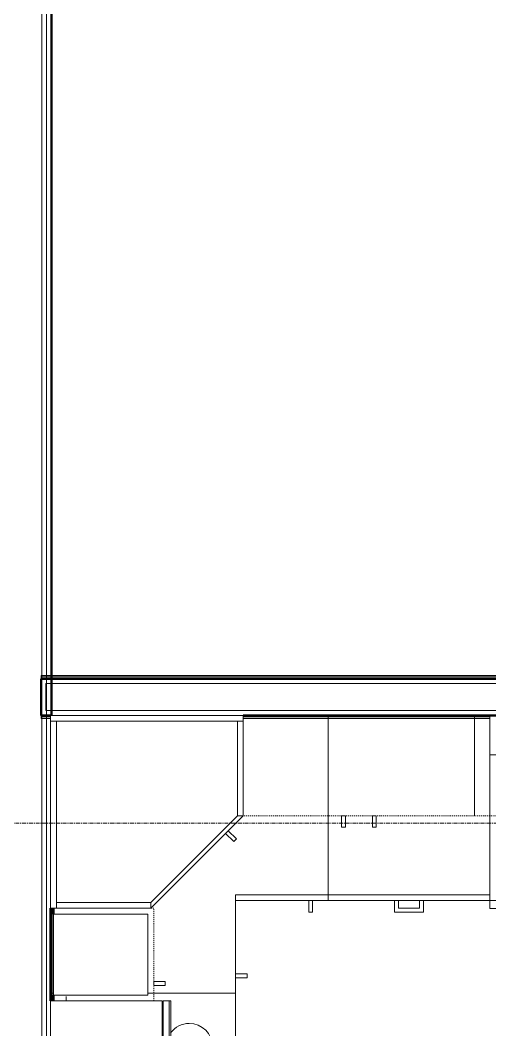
# Model space of a CAD drawing. Header units: inches. Extents: x -4235 to -464, y 9706 to 12425.
# Drawn here: x -2935.3 to -2874.4, y 10140.4 to 10271.3 of the extents above; entities that cross this region are included whole.
import ezdxf

# ---------------------------------------------------------------- set-up
doc = ezdxf.new("R2010")
doc.units = ezdxf.units.IN
doc.header["$MEASUREMENT"] = 0
doc.linetypes.add('Dash', pattern=[0.25, 0.125, -0.125])
doc.linetypes.add('Grid Line 1_2_', pattern=[0.875, 0.5, -0.125, 0.125, -0.125])
for name, color, linetype, lineweight in [('0-1', 7, 'Continuous', 5), ('0-2', 10, 'Continuous', 9), ('A-WALL-1', 250, 'Continuous', 50), ('A-WALL-2', 50, 'Continuous', 13), ('A-WALL-3', 10, 'Continuous', 9), ('A-WALL-4', 254, 'Continuous', 9), ('A-WALL-5', 7, 'Continuous', 9), ('A-WALL-6', 113, 'Continuous', 9), ('I-WALL-1', 250, 'Continuous', 50), ('I-WALL-2', 10, 'Continuous', 9), ('I-WALL-3', 254, 'Continuous', 9), ('P-SANR-FIXT-1', 7, 'Continuous', 9), ('P-SANR-FIXT-2', 254, 'Continuous', 9), ('Q-CASE', 31, 'Continuous', 9), ('Q-CASE-1', 254, 'Continuous', 9), ('Q-CASE-2', 7, 'Continuous', 9), ('Q-CASE-3', 10, 'Continuous', 9), ('Q-CASE-4', 7, 'Dash', 9), ('Q-SPCQ-1', 7, 'Continuous', 9), ('S-GRID-1', 1, 'Grid Line 1_2_', 9)]:
    doc.layers.add(name, color=color, linetype=linetype, lineweight=lineweight)

# ---------------------------------------------------------------- blocks, each defined once
blk = doc.blocks.new('Basic Wall _ INT - W4BØF - _5_8 GYP - 2X4 WOOD_BATT_ - 5_8 GYP_ - ___-2701719-BACKGROUND - 1ST FLOOR')
at = {"layer": 'A-WALL-3'}
for p, q in [((-2932.63, 10181.16), (-2932.63, 10181.14)), ((-2931.38, 10181.16), (-2932.63, 10181.16)), ((-2932.63, 10181.02), (-2932.63, 10180.96)), ((-2932.63, 10180.96), (-2932.63, 10180.81)), ((-2932.63, 10180.81), (-2932.63, 10180.75)), ((-2932.63, 10180.81), (-2931.38, 10180.81)), ((-2931.27, 10181.16), (-2931.38, 10181.16)), ((-2906.38, 10181.16), (-2931.27, 10181.16)), ((-2874.38, 10181.16), (-2906.38, 10181.16)), ((-2906.38, 10181.04), (-2874.38, 10181.04)), ((-2906.38, 10180.81), (-2874.38, 10180.81)), ((-2841.38, 10181.16), (-2874.38, 10181.16)), ((-2840.86, 10181.16), (-2841.38, 10181.16)), ((-2841.38, 10181.04), (-2840.86, 10181.04)), ((-2841.38, 10180.81), (-2840.86, 10180.81)), ((-2782.69, 10181.16), (-2816.86, 10181.16)), ((-2816.86, 10181.04), (-2782.69, 10181.04)), ((-2816.86, 10180.81), (-2783.1, 10180.81)), ((-2783.1, 10180.81), (-2783.01, 10180.81)), ((-2783.1, 10180.75), (-2783.01, 10180.75)), ((-2782.98, 10180.81), (-2782.91, 10180.81)), ((-2782.98, 10180.75), (-2782.91, 10180.75)), ((-2782.89, 10180.81), (-2782.85, 10180.81)), ((-2782.89, 10180.75), (-2782.85, 10180.75)), ((-2782.69, 10181.16), (-2782.69, 10181.12)), ((-2782.69, 10181.14), (-2782.69, 10181.16)), ((-2782.69, 10181.12), (-2782.69, 10181.1)), ((-2782.69, 10181.1), (-2782.69, 10181.04)), ((-2782.69, 10181.04), (-2782.69, 10180.79)), ((-2782.69, 10180.96), (-2782.69, 10181.02)), ((-2782.69, 10180.81), (-2782.69, 10180.96))]:
    blk.add_line(p, q, dxfattribs=at)
at = {"layer": 'A-WALL-4'}
for p, q in [((-2932.63, 10181.12), (-2932.63, 10181.16)), ((-2932.63, 10181.04), (-2932.63, 10181.12)), ((-2932.63, 10181.04), (-2931.38, 10181.04)), ((-2932.63, 10180.75), (-2932.63, 10181.04)), ((-2932.63, 10180.75), (-2931.38, 10180.75)), ((-2906.38, 10180.75), (-2874.38, 10180.75)), ((-2841.38, 10180.75), (-2840.86, 10180.75)), ((-2816.86, 10180.75), (-2783.1, 10180.75))]:
    blk.add_line(p, q, dxfattribs=at)
blk = doc.blocks.new('Basic Wall _ INT - W4BØF - _5_8 GYP - 2X4 WOOD_BATT_ - 5_8 GYP_ - ___-2701720-BACKGROUND - 1ST FLOOR')
at = {"layer": 'A-WALL-3'}
for p, q in [((-2932.63, 10186.33), (-2932.63, 10186.27)), ((-2932.63, 10186.27), (-2932.63, 10186.12)), ((-2932.63, 10186.27), (-2931.27, 10186.27)), ((-2932.63, 10186.12), (-2932.63, 10186.05)), ((-2932.63, 10185.94), (-2932.63, 10185.91)), ((-2931.27, 10185.91), (-2932.63, 10185.91)), ((-2811.85, 10186.27), (-2811.73, 10186.27)), ((-2811.73, 10186.27), (-2811.64, 10186.27)), ((-2811.64, 10186.27), (-2811.58, 10186.27)), ((-2806.69, 10185.91), (-2811.44, 10185.91)), ((-2811.41, 10186.27), (-2806.72, 10186.27)), ((-2806.54, 10186.27), (-2806.49, 10186.27)), ((-2806.48, 10186.27), (-2806.39, 10186.27)), ((-2806.39, 10186.27), (-2806.27, 10186.27)), ((-2783.1, 10186.27), (-2783.02, 10186.27)), ((-2782.98, 10186.27), (-2782.92, 10186.27)), ((-2782.69, 10186.27), (-2782.69, 10186.33)), ((-2782.69, 10186.33), (-2782.69, 10186.04)), ((-2782.69, 10186.12), (-2782.69, 10186.27)), ((-2782.69, 10186.05), (-2782.69, 10186.12)), ((-2782.69, 10186.04), (-2782.69, 10185.98)), ((-2782.69, 10185.91), (-2782.69, 10185.94))]:
    blk.add_line(p, q, dxfattribs=at)
at = {"layer": 'A-WALL-4'}
for p, q in [((-2932.63, 10186.04), (-2932.63, 10186.33)), ((-2932.63, 10186.33), (-2931.27, 10186.33)), ((-2931.27, 10186.04), (-2932.63, 10186.04)), ((-2932.63, 10185.96), (-2932.63, 10186.04)), ((-2932.63, 10185.91), (-2932.63, 10185.96)), ((-2931.27, 10186.27), (-2811.85, 10186.27)), ((-2811.44, 10185.91), (-2931.27, 10185.91)), ((-2811.84, 10186.33), (-2811.73, 10186.33)), ((-2811.73, 10186.33), (-2811.64, 10186.33)), ((-2811.64, 10186.33), (-2811.58, 10186.33)), ((-2806.7, 10186.04), (-2811.43, 10186.04)), ((-2811.4, 10186.33), (-2806.72, 10186.33)), ((-2782.69, 10185.91), (-2806.69, 10185.91)), ((-2806.54, 10186.33), (-2806.49, 10186.33)), ((-2806.48, 10186.33), (-2806.39, 10186.33)), ((-2806.39, 10186.33), (-2806.27, 10186.33)), ((-2806.27, 10186.27), (-2783.1, 10186.27)), ((-2783.1, 10186.33), (-2783.02, 10186.33)), ((-2782.98, 10186.33), (-2782.92, 10186.33)), ((-2782.69, 10185.98), (-2782.69, 10185.96)), ((-2782.69, 10185.96), (-2782.69, 10185.91))]:
    blk.add_line(p, q, dxfattribs=at)
at = {"layer": 'A-WALL-5'}
for p, q in [((-2931.27, 10186.33), (-2811.85, 10186.33)), ((-2811.44, 10186.04), (-2931.27, 10186.04)), ((-2782.69, 10186.04), (-2806.69, 10186.04)), ((-2806.27, 10186.33), (-2783.1, 10186.33))]:
    blk.add_line(p, q, dxfattribs=at)
blk = doc.blocks.new('Range - 24_ x 30_-V67-BACKGROUND - 1ST FLOOR')
at = {"layer": 'Q-SPCQ-1'}
blk.add_line((29.44, 22), (30, 22), dxfattribs=at)
for centre, radius, start, end in [((6.5, 6), 3.5, 81.0228, 98.9772), ((6.5, 6), 3.5, 136.43, 180), ((6.5, 6), 3.5, 360, 43.6162), ((23.5, 6), 3, 134.2601, 180), ((23.5, 6), 3, 360, 53.8773), ((6.5, 6), 3.5, 180, 0), ((23.5, 6), 3, 180, 360)]:
    blk.add_arc(centre, radius, start, end, dxfattribs=at)
blk = doc.blocks.new('300 Series Wall Hung Cabinet_302 - 33_ X 21_-2749814-BACKGROUND - 1ST FLOOR')
at = {"layer": 'Q-CASE-2'}
for p, q in [((-1.76, 16.87), (-2.25, 16.87)), ((-2.25, 16.87), (-2.25, 15.38)), ((-1.76, 15.38), (-1.76, 16.87)), ((2.24, 16.87), (1.75, 16.87)), ((1.75, 16.87), (1.75, 15.38)), ((2.24, 15.38), (2.24, 16.87)), ((-1.76, 15.38), (-2.25, 15.38)), ((2.24, 15.38), (1.75, 15.38))]:
    blk.add_line(p, q, dxfattribs=at)
at = {"layer": 'Q-CASE-4'}
for p, q in [((-16.5, 2.37), (-16.5, 15.38)), ((-16.5, 15.38), (16.5, 15.38)), ((16.5, 15.38), (16.5, 2.37)), ((16.5, 2.37), (-16.5, 2.37))]:
    blk.add_line(p, q, dxfattribs=at)
blk = doc.blocks.new('Base Cabinet 4 Drawer 254 - Base Cabinet 4 Drawer 254 21_-2556168-BACKGROUND - 1ST FLOOR')
at = {"layer": 'Q-CASE-1'}
for p, q in [((-9.76, -23.25), (-9.76, -0.38)), ((11.24, -0.38), (11.24, -23.25)), ((-9.76, -23.25), (-9.76, -24)), ((11.24, -23.25), (-9.76, -23.25)), ((11.24, -24), (11.24, -23.25)), ((-9.76, -24), (11.24, -24)), ((-1.14, -24), (-0.64, -24)), ((2.61, -24), (2.11, -24))]:
    blk.add_line(p, q, dxfattribs=at)
at = {"layer": 'Q-CASE-2'}
for p, q in [((-1.14, -24), (-1.14, -25.5)), ((-0.64, -25), (-0.64, -24)), ((2.11, -24), (2.11, -25)), ((2.61, -25.5), (2.61, -24)), ((-1.14, -25.5), (2.61, -25.5)), ((2.11, -25), (-0.64, -25))]:
    blk.add_line(p, q, dxfattribs=at)
at = {"layer": 'Q-CASE-3'}
for p, q in [((-9.76, -0.38), (-9.76, 0)), ((-9.76, 0), (11.24, 0)), ((11.24, 0), (11.24, -0.38)), ((-1.14, -24), (-0.64, -24)), ((-1.14, -24), (-0.64, -24)), ((-1.14, -24), (-0.64, -24)), ((2.61, -24), (2.11, -24)), ((2.61, -24), (2.11, -24)), ((2.61, -24), (2.11, -24))]:
    blk.add_line(p, q, dxfattribs=at)
blk = doc.blocks.new('308 - 308 x 27_-2727435-BACKGROUND - 1ST FLOOR')
at = {"layer": 'Q-CASE'}
for p, q in [((0, 27.38), (-12, 15.38)), ((-11.25, 15.38), (0, 26.63)), ((0, 26.63), (0, 27.38)), ((-12, 15.38), (-11.25, 15.38))]:
    blk.add_line(p, q, dxfattribs=at)
at = {"layer": 'Q-CASE-2'}
for p, q in [((0, 26.63), (-11.25, 15.38)), ((0, 27.38), (0, 26.63)), ((12.25, 27.38), (0, 27.38)), ((12.25, 26.63), (0, 26.63)), ((0, 26.63), (12.25, 26.63)), ((12.25, 26.63), (12.25, 27.38)), ((13, 27.38), (12.25, 27.38)), ((12.25, 27.38), (12.25, 3.12)), ((12.25, 3.12), (12.25, 26.63)), ((13, 3.12), (13, 27.38)), ((-10.76, 18.73), (-11.11, 18.39)), ((-11.11, 18.39), (-10.05, 17.33)), ((-9.7, 17.67), (-10.76, 18.73)), ((-12, 15.38), (-12, 3.12)), ((-11.25, 15.38), (-12, 15.38)), ((-11.25, 15.38), (-11.25, 3.12)), ((-11.25, 3.12), (-11.25, 15.38)), ((-12, 3.12), (-11.25, 3.12)), ((13, 3.12), (-12, 3.12)), ((-12, 3.12), (-12, 2.37)), ((-11.25, 3.12), (12.25, 3.12)), ((12.25, 3.12), (13, 3.12)), ((13, 2.37), (13, 3.12)), ((-12, 2.37), (13, 2.37))]:
    blk.add_line(p, q, dxfattribs=at)
blk = doc.blocks.new('300 Series Wall Hung Cabinet_301 - 12_ x 27_-2529027-BACKGROUND - 1ST FLOOR')
at = {"layer": 'Q-CASE-2'}
for p, q in [((5.25, -0.19), (-5.25, -0.19)), ((-5.25, -0.19), (-5.25, -12.44)), ((5.25, -12.44), (5.25, -0.19)), ((-5.25, -12.44), (5.25, -12.44)), ((-4, -13.19), (-3.51, -13.19)), ((-4, -13.19), (-4, -14.69)), ((-3.51, -14.69), (-3.51, -13.19)), ((-4, -14.69), (-3.51, -14.69))]:
    blk.add_line(p, q, dxfattribs=at)
at = {"layer": 'Q-CASE-4'}
for p, q in [((6, -0.19), (-6, -0.19)), ((-6, -0.19), (-6, -13.19)), ((6, -13.19), (6, -0.19)), ((-6, -13.19), (6, -13.19))]:
    blk.add_line(p, q, dxfattribs=at)
blk = doc.blocks.new('30quot_MicrowaveVent_11166 - 70cm miele oven-2322118-BACKGROUND - 1ST FLOOR')
at = {"layer": 'Q-CASE-2'}
for p, q in [((-14.2, -14.49), (-14.2, 0)), ((15.68, 0), (-14.2, 0)), ((15.68, 0), (15.68, -14.49)), ((15.68, -14.49), (-14.2, -14.49)), ((-14.2, -14.61), (15.68, -14.61)), ((-14.2, -15.39), (-14.2, -14.61)), ((-14.2, -15.6), (-14.2, -15.39)), ((-14.2, -15.39), (15.68, -15.39)), ((-14.2, -15.6), (15.68, -15.6)), ((7.69, -16.55), (7.69, -15.63)), ((8.88, -15.63), (8.88, -16.55)), ((15.68, -14.61), (15.68, -15.39)), ((15.68, -15.39), (15.68, -15.6)), ((7.69, -16.6), (8.88, -16.6))]:
    blk.add_line(p, q, dxfattribs=at)
blk = doc.blocks.new('Base Cabinet Corner 197 - Base Cabinet Corner 197-V68-BACKGROUND - 1ST FLOOR')
at = {"layer": 'Q-CASE-1'}
for p, q in [((12.74, -0.38), (12.74, -24)), ((0.74, -23.25), (0.74, -36)), ((12.74, -23.25), (0.74, -23.25)), ((0.74, -23.25), (0.74, -24)), ((0.74, -24), (0.74, -36)), ((12.74, -24), (0.74, -24)), ((10.24, -24), (10.73, -24)), ((0.73, -34), (0.73, -33.51)), ((0.74, -36), (-10.64, -36))]:
    blk.add_line(p, q, dxfattribs=at)
at = {"layer": 'Q-CASE-2'}
for p, q in [((10.24, -24), (10.24, -25.5)), ((10.73, -25.5), (10.73, -24)), ((10.24, -25.5), (10.73, -25.5)), ((2.23, -33.51), (0.74, -33.51)), ((0.74, -34), (2.23, -34)), ((2.23, -34), (2.23, -33.51))]:
    blk.add_line(p, q, dxfattribs=at)
at = {"layer": 'Q-CASE-3'}
for p, q in [((-23.26, 0), (-23.16, 0)), ((-23.16, 0), (1.74, 0)), ((1.74, 0), (12.74, 0)), ((12.74, 0), (12.74, -0.38)), ((10.24, -24), (10.73, -24)), ((-23.26, -36), (-23.26, -25)), ((-23.16, -36), (-23.26, -36)), ((-22.89, -36), (-23.16, -36))]:
    blk.add_line(p, q, dxfattribs=at)
blk = doc.blocks.new('Stainless Steel Farmhous Kitchen Sink - Stainless Steel Farmhous Kitchen Sink-V75-BACKGROUND - 1ST FLOOR')
at = {"layer": 'P-SANR-FIXT-1'}
for p, q in [((-33, -21.15), (-33, -22.2)), ((-33, -22.2), (0, -22.2)), ((0, -22.2), (0, -21.15))]:
    blk.add_line(p, q, dxfattribs=at)
at = {"layer": 'P-SANR-FIXT-2'}
for p, q in [((-17.09, -2.25), (-33, -2.25)), ((-33, -2.25), (-33, -21.15)), ((0, -2.25), (-15.88, -2.25)), ((0, -21.15), (0, -2.25)), ((-31, -16.96), (-31, -3)), ((-31, -3), (-17.08, -3)), ((-15.64, -3), (-2, -3)), ((-2, -3), (-2, -16.96)), ((-2, -16.96), (-31, -16.96))]:
    blk.add_line(p, q, dxfattribs=at)
blk = doc.blocks.new('300 Series Wall Hung Cabinet_302 - 30_ X 27_-2568021-BACKGROUND - 1ST FLOOR')
at = {"layer": 'Q-CASE-2'}
for p, q in [((-1.76, 16.87), (-2.25, 16.87)), ((-2.25, 16.87), (-2.25, 15.38)), ((-1.76, 15.38), (-1.76, 16.87)), ((2.24, 16.87), (1.75, 16.87)), ((1.75, 16.87), (1.75, 15.38)), ((2.24, 15.38), (2.24, 16.87)), ((-1.76, 15.38), (-2.25, 15.38)), ((2.24, 15.38), (1.75, 15.38))]:
    blk.add_line(p, q, dxfattribs=at)
at = {"layer": 'Q-CASE-4'}
for p, q in [((-15, 2.37), (-15, 15.38)), ((-15, 15.38), (15, 15.38)), ((15, 15.38), (15, 2.37)), ((15, 2.37), (-15, 2.37))]:
    blk.add_line(p, q, dxfattribs=at)
blk = doc.blocks.new('CTR - 1st Phase - Unit Layouts_rvt-1-BACKGROUND - 1ST FLOOR')
at = {"layer": 'A-WALL-1'}
for p, q in [((-2811.44, 10185.91), (-2932.63, 10185.91)), ((-2932.63, 10185.91), (-2932.63, 10185.29)), ((-2932.63, 10185.29), (-2932.63, 10181.79)), ((-2932.63, 10181.79), (-2932.63, 10181.16)), ((-2932.63, 10181.16), (-2931.38, 10181.16)), ((-2906.38, 10181.16), (-2782.69, 10181.16)), ((-2931.38, 10156.16), (-2931.38, 10144.16)), ((-2931, 10155.41), (-2931, 10156.16)), ((-2931, 10144.16), (-2931, 10144.91))]:
    blk.add_line(p, q, dxfattribs=at)
at = {"layer": 'A-WALL-2'}
for p, q in [((-2932, 10185.29), (-2932, 10181.79)), ((-2810.81, 10185.29), (-2932, 10185.29)), ((-2782.69, 10181.79), (-2932, 10181.79))]:
    blk.add_line(p, q, dxfattribs=at)
at = {"layer": 'A-WALL-3'}
for p, q in [((-2932.63, 10181.16), (-2932.63, 10185.91)), ((-2931.27, 10185.91), (-2932.63, 10185.91)), ((-2811.85, 10185.91), (-2931.27, 10185.91)), ((-2932.63, 10181.16), (-2931.38, 10181.16)), ((-2931.38, 10181.16), (-2931.27, 10181.16)), ((-2931.27, 10181.16), (-2906.38, 10181.16)), ((-2906.38, 10181.16), (-2874.38, 10181.16)), ((-2931.38, 10156.16), (-2931.38, 10144.16))]:
    blk.add_line(p, q, dxfattribs=at)
at = {"layer": 'A-WALL-4'}
for p, q in [((-2931, 10155.41), (-2931, 10156.16)), ((-2931, 10144.16), (-2931, 10144.91))]:
    blk.add_line(p, q, dxfattribs=at)
at = {"layer": 'A-WALL-6'}
for p, q in [((-2931.27, 10181.16), (-2931.38, 10181.16)), ((-2931.38, 10181.16), (-2931.27, 10181.16)), ((-2906.38, 10181.16), (-2931.27, 10181.16)), ((-2931.27, 10181.16), (-2906.38, 10181.16)), ((-2782.69, 10181.16), (-2906.38, 10181.16)), ((-2906.38, 10181.16), (-2782.69, 10181.16)), ((-2907.38, 10099.28), (-2907.38, 10157.16)), ((-2907.38, 10157.16), (-2782.69, 10157.16)), ((-2782.69, 10157.16), (-2907.38, 10157.16)), ((-2907.38, 10157.16), (-2907.38, 10099.28)), ((-2931.38, 10156.16), (-2931.38, 10144.16)), ((-2931.38, 10144.16), (-2931.38, 10156.16))]:
    blk.add_line(p, q, dxfattribs=at)
at = {"layer": '0-2'}
for name, p in [('Basic Wall _ INT - W4BØF - _5_8 GYP - 2X4 WOOD_BATT_ - 5_8 GYP_ - ___-2701720-BACKGROUND - 1ST FLOOR', (0, 0)), ('Basic Wall _ INT - W4BØF - _5_8 GYP - 2X4 WOOD_BATT_ - 5_8 GYP_ - ___-2701719-BACKGROUND - 1ST FLOOR', (0, 0)), ('Base Cabinet Corner 197 - Base Cabinet Corner 197-V68-BACKGROUND - 1ST FLOOR', (-2908.11, 10181.16)), ('Base Cabinet 4 Drawer 254 - Base Cabinet 4 Drawer 254 21_-2556168-BACKGROUND - 1ST FLOOR', (-2885.61, 10181.16)), ('Stainless Steel Farmhous Kitchen Sink - Stainless Steel Farmhous Kitchen Sink-V75-BACKGROUND - 1ST FLOOR', (-2841.38, 10178.31))]:
    blk.add_blockref(name, p, dxfattribs=at)
for name, p, rotation in [('308 - 308 x 27_-2727435-BACKGROUND - 1ST FLOOR', (-2918.38, 10183.54), 180), ('300 Series Wall Hung Cabinet_302 - 30_ X 27_-2568021-BACKGROUND - 1ST FLOOR', (-2891.38, 10183.54), 180), ('300 Series Wall Hung Cabinet_302 - 33_ X 21_-2749814-BACKGROUND - 1ST FLOOR', (-2859.88, 10183.54), 180), ('300 Series Wall Hung Cabinet_301 - 12_ x 27_-2529027-BACKGROUND - 1ST FLOOR', (-2931.19, 10150.16), 89.99999999998946), ('30quot_MicrowaveVent_11166 - 70cm miele oven-2322118-BACKGROUND - 1ST FLOOR', (-2931.38, 10128.49), 89.99999999999034), ('Range - 24_ x 30_-V67-BACKGROUND - 1ST FLOOR', (-2907.38, 10114.73), 89.99999999998805)]:
    blk.add_blockref(name, p, dxfattribs=dict(at, rotation=rotation))
blk = doc.blocks.new('CTR - 1st Phase - Common Walls_rvt-1-BACKGROUND - 1ST FLOOR')
at = {"layer": 'A-WALL-2'}
for p, q in [((-2932.52, 10018.09), (-2932.52, 10373.41)), ((-2931.9, 10018.09), (-2931.9, 10373.41))]:
    blk.add_line(p, q, dxfattribs=at)
at = {"layer": 'I-WALL-1'}
for p, q in [((-2931.27, 10181.16), (-2931.27, 10373.41)), ((-2931.27, 10144.16), (-2931.27, 10156.16))]:
    blk.add_line(p, q, dxfattribs=at)
at = {"layer": 'I-WALL-2'}
for p, q in [((-2931.27, 10186.21), (-2931.27, 10186.33)), ((-2931.27, 10186.12), (-2931.27, 10186.21)), ((-2931.27, 10186.06), (-2931.27, 10186.12)), ((-2931.27, 10185.29), (-2931.27, 10185.91)), ((-2931.27, 10181.81), (-2931.27, 10185.29)), ((-2931.27, 10181.16), (-2931.27, 10181.79)), ((-2931.27, 10144.16), (-2931.27, 10156.16))]:
    blk.add_line(p, q, dxfattribs=at)
at = {"layer": 'I-WALL-3'}
blk.add_line((-2931.27, 10186.33), (-2931.27, 10303.88), dxfattribs=at)

msp = doc.modelspace()

# ---------------------------------------------------------------- linework, layer by layer
at = {"layer": 'S-GRID-1'}
msp.add_line((-464.45, 10167.19), (-4185.7, 10167.19), dxfattribs=at)

# ---------------------------------------------------------------- block references
at = {"layer": '0-1'}
for name in ['CTR - 1st Phase - Unit Layouts_rvt-1-BACKGROUND - 1ST FLOOR', 'CTR - 1st Phase - Common Walls_rvt-1-BACKGROUND - 1ST FLOOR']:
    msp.add_blockref(name, (0, 0), dxfattribs=at)

doc.saveas('drawing.dxf')
